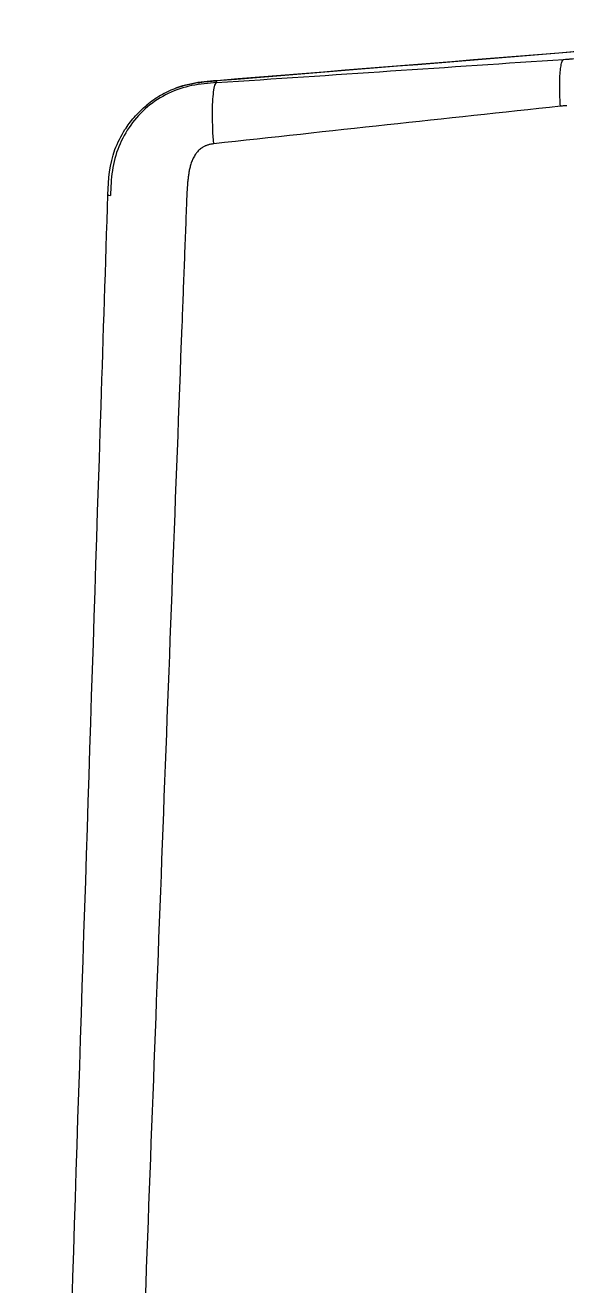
# Model space of a CAD drawing. Header units: inches. Extents: x 0.1 to 2.19, y 0.14 to 1.19.
# Drawn here: x 1.3546 to 1.4375, y 0.976 to 1.169 of the extents above; entities that cross this region are included whole.
import ezdxf

# ---------------------------------------------------------------- set-up
doc = ezdxf.new("R2010")
doc.units = ezdxf.units.IN
doc.header["$MEASUREMENT"] = 0

# ---------------------------------------------------------------- blocks, each defined once
blk = doc.blocks.new('bn30-3')
for centre, major_axis, ratio, start_param, end_param in [((1.17963, 3.12368), (-0.00102, 0.01266), 0.144383, 6.238575, 6.283187), ((1.17963, 3.12368), (-0.00102, 0.01266), 0.144383, 0.000001, 0.001143), ((1.31322, 7.27738), (-0.13467, -4.14513), 0.00001, 0.042531, 0.044177), ((1.17579, 3.11843), (-0.01377, 0.00048), 0.041235, 0.000114, 0.241324), ((1.17579, 3.11843), (-0.01377, 0.00048), 0.041235, 6.283156, 6.283299)]:
    blk.add_ellipse(centre, major_axis=major_axis, ratio=ratio, start_param=start_param, end_param=end_param)
for points, knots in [([(1.17863, 3.13635), (1.21149, 3.13901), (1.2444, 3.14167), (1.27939, 3.1445), (1.28146, 3.14466), (1.28353, 3.14483)], [0.002488, 0.002488, 0.002488, 0.002488, 10.000206, 10.000206, 10.628405, 10.628405, 10.628405, 10.628405]), ([(1.23181, 3.13961), (1.23199, 3.13962), (1.23216, 3.13963), (1.23234, 3.13964), (1.23253, 3.13965), (1.23271, 3.13967), (1.2329, 3.13968), (1.23326, 3.1397), (1.23362, 3.13973), (1.23398, 3.13975), (1.23437, 3.13978), (1.23476, 3.1398), (1.23515, 3.13983), (1.23548, 3.13985), (1.23581, 3.13987), (1.23614, 3.13989), (1.23685, 3.13994), (1.23757, 3.13999), (1.23827, 3.14003), (1.23864, 3.14006), (1.23901, 3.14008), (1.23937, 3.1401), (1.23969, 3.14012), (1.24, 3.14014), (1.24031, 3.14015), (1.24065, 3.14017), (1.24097, 3.14019), (1.24128, 3.1402), (1.24156, 3.14022), (1.24183, 3.14023), (1.24207, 3.14024), (1.24234, 3.14025), (1.24258, 3.14025), (1.24279, 3.14026), (1.24299, 3.14026), (1.24317, 3.14026), (1.2433, 3.14026), (1.2434, 3.14026), (1.24348, 3.14025), (1.24355, 3.14025), (1.24357, 3.14025), (1.24358, 3.14025), (1.24359, 3.14025), (1.24371, 3.14024), (1.24382, 3.14023), (1.24393, 3.14022), (1.24416, 3.14021), (1.24439, 3.1402), (1.24461, 3.14018)], [0, 0, 0, 0, 0.029979, 0.029979, 0.029979, 0.061805, 0.061805, 0.061805, 0.12361, 0.12361, 0.12361, 0.19048, 0.19048, 0.19048, 0.247157, 0.247157, 0.247157, 0.370303, 0.370303, 0.370303, 0.435388, 0.435388, 0.435388, 0.493112, 0.493112, 0.493112, 0.555388, 0.555388, 0.555388, 0.612444, 0.612444, 0.612444, 0.67358, 0.67358, 0.67358, 0.733946, 0.733946, 0.733946, 0.778239, 0.778239, 0.778239, 0.785887, 0.785887, 0.785887, 0.857265, 0.857265, 0.857265, 1, 1, 1, 1]), ([(1.2313, 3.13243), (1.2313, 3.13251), (1.23129, 3.13265), (1.23127, 3.13286), (1.23126, 3.1331), (1.23125, 3.13337), (1.23123, 3.13381), (1.23121, 3.13435), (1.23119, 3.13522), (1.23119, 3.13627), (1.23125, 3.13746), (1.23135, 3.13846), (1.2315, 3.13914), (1.23163, 3.13942), (1.2317, 3.13952), (1.23174, 3.13956), (1.23177, 3.13959), (1.2318, 3.1396), (1.23181, 3.13961)], [0, 0, 0, 0, 0.0214287, 0.0405997, 0.057507, 0.087387, 0.116893, 0.1784994, 0.2405469, 0.3702852, 0.5001407, 0.649751, 0.7954682, 0.9002603, 0.9256381, 0.9508285, 0.9714168, 0.9999999, 0.9999999, 0.9999999, 0.9999999]), ([(1.17867, 3.13604), (1.17744, 3.13595), (1.17615, 3.13584), (1.17488, 3.13558), (1.17365, 3.13533), (1.17243, 3.13494), (1.17127, 3.13438), (1.17013, 3.13383), (1.16906, 3.13314), (1.16809, 3.13232), (1.16713, 3.1315), (1.16627, 3.13057), (1.16553, 3.12955), (1.16479, 3.12852), (1.16417, 3.12741), (1.1637, 3.12624), (1.16322, 3.12505), (1.1629, 3.12381), (1.16271, 3.12257), (1.16251, 3.12129), (1.16246, 3.12001), (1.16242, 3.11877)], [0, 0, 0, 0, 0.148693, 0.148693, 0.148693, 0.291717, 0.291717, 0.291717, 0.431609, 0.431609, 0.431609, 0.570409, 0.570409, 0.570409, 0.710003, 0.710003, 0.710003, 0.852391, 0.852391, 0.852391, 1, 1, 1, 1]), ([(1.17868, 3.13634), (1.17741, 3.13624), (1.17612, 3.13613), (1.17487, 3.13588), (1.17361, 3.13562), (1.17238, 3.13522), (1.17123, 3.13467), (1.17045, 3.1343), (1.16971, 3.13387), (1.169, 3.13338)], [0, 0, 0, 0, 0.1428571, 0.1428571, 0.1428571, 0.2857143, 0.2857143, 0.2857143, 0.381314, 0.381314, 0.381314, 0.381314]), ([(1.17258, 3.13524), (1.17294, 3.13537), (1.1733, 3.13549), (1.17527, 3.13604), (1.17695, 3.13621), (1.1786, 3.13634)], [0.4027869, 0.4027869, 0.4027869, 0.4027869, 0.5165861, 0.5165861, 1.0160124, 1.0160124, 1.0160124, 1.0160124]), ([(1.17822, 3.12668), (1.17811, 3.12811), (1.17804, 3.12974), (1.17804, 3.1312), (1.17804, 3.13257), (1.1781, 3.13378), (1.17821, 3.13462), (1.17832, 3.13551), (1.1785, 3.13597), (1.17867, 3.13604)], [0, 0, 0, 0, 0.339654, 0.339654, 0.339654, 0.660333, 0.660333, 0.660333, 1, 1, 1, 1]), ([(1.16203, 3.11892), (1.1621, 3.12123), (1.16231, 3.12361), (1.1635, 3.12686), (1.16402, 3.12789), (1.16506, 3.1295), (1.16553, 3.13013), (1.16665, 3.13141), (1.16733, 3.13206), (1.16797, 3.13259)], [0, 0, 0, 0, 0.695538, 0.695538, 1.038643, 1.038643, 1.271641, 1.271641, 1.555813, 1.555813, 1.555813, 1.555813]), ([(1.169, 3.13338), (1.16866, 3.13314), (1.16832, 3.13288), (1.16799, 3.13261), (1.16798, 3.1326), (1.16798, 3.13259), (1.16797, 3.13259)], [0.38131398, 0.38131398, 0.38131398, 0.38131398, 0.42857143, 0.42857143, 0.42857143, 0.42975355, 0.42975355, 0.42975355, 0.42975355]), ([(1.23228, 3.13249), (1.23221, 3.13249), (1.23215, 3.13249), (1.23208, 3.13248), (1.23201, 3.13248), (1.23193, 3.13248), (1.23185, 3.13248), (1.23177, 3.13247), (1.23168, 3.13247), (1.23159, 3.13246), (1.2315, 3.13245), (1.2314, 3.13244), (1.2313, 3.13243)], [0.0000022, 0.0000022, 0.0000022, 0.0000022, 0.2006391, 0.2006391, 0.2006391, 0.4347763, 0.4347763, 0.4347763, 0.7015857, 0.7015857, 0.7015857, 1, 1, 1, 1]), ([(1.17822, 3.12668), (1.17814, 3.12667), (1.17806, 3.12666), (1.17798, 3.12664), (1.17791, 3.12663), (1.17783, 3.12662), (1.17776, 3.1266), (1.17768, 3.12659), (1.17761, 3.12657), (1.17754, 3.12655), (1.17747, 3.12654), (1.1774, 3.12652), (1.17733, 3.12649), (1.17726, 3.12647), (1.17719, 3.12645), (1.17713, 3.12643), (1.17706, 3.1264), (1.177, 3.12637), (1.17693, 3.12635), (1.17688, 3.12632), (1.17682, 3.12629), (1.17676, 3.12627), (1.17662, 3.12619), (1.17649, 3.12611), (1.17636, 3.12602), (1.17618, 3.1259), (1.17601, 3.12575), (1.17585, 3.12559), (1.17576, 3.1255), (1.17568, 3.1254), (1.1756, 3.1253), (1.17555, 3.12524), (1.17549, 3.12517), (1.17545, 3.12509), (1.17532, 3.1249), (1.1752, 3.1247), (1.1751, 3.1245), (1.17502, 3.12432), (1.17494, 3.12415), (1.17488, 3.12397), (1.17487, 3.12395), (1.17486, 3.12393), (1.17485, 3.12391), (1.17477, 3.12369), (1.1747, 3.12347), (1.17464, 3.12324), (1.17459, 3.12304), (1.17454, 3.12283), (1.17449, 3.12262), (1.17448, 3.12258), (1.17448, 3.12254), (1.17447, 3.1225), (1.17443, 3.12231), (1.1744, 3.12212), (1.17437, 3.12193), (1.17434, 3.12173), (1.17432, 3.12152), (1.17429, 3.12131), (1.17428, 3.1212), (1.17427, 3.12109), (1.17426, 3.12098), (1.17424, 3.12086), (1.17423, 3.12073), (1.17422, 3.1206), (1.17419, 3.12022), (1.17416, 3.11984), (1.17414, 3.11946), (1.17414, 3.11939), (1.17413, 3.11933), (1.17413, 3.11927), (1.17411, 3.11882), (1.17409, 3.11837), (1.17407, 3.11793)], [0, 0, 0, 0, 0.02223, 0.02223, 0.02223, 0.043841, 0.043841, 0.043841, 0.064881, 0.064881, 0.064881, 0.085401, 0.085401, 0.085401, 0.105458, 0.105458, 0.105458, 0.12511, 0.12511, 0.12511, 0.142935, 0.142935, 0.142935, 0.186958, 0.186958, 0.186958, 0.249873, 0.249873, 0.249873, 0.285532, 0.285532, 0.285532, 0.310053, 0.310053, 0.310053, 0.374629, 0.374629, 0.374629, 0.428333, 0.428333, 0.428333, 0.434608, 0.434608, 0.434608, 0.499836, 0.499836, 0.499836, 0.559702, 0.559702, 0.559702, 0.571265, 0.571265, 0.571265, 0.624829, 0.624829, 0.624829, 0.683117, 0.683117, 0.683117, 0.714165, 0.714165, 0.714165, 0.749898, 0.749898, 0.749898, 0.857073, 0.857073, 0.857073, 0.874936, 0.874936, 0.874936, 1, 1, 1, 1]), ([(1.14937, 2.72786), (1.15045, 2.76117), (1.15153, 2.79448), (1.1554, 2.91406), (1.15819, 3.00034), (1.16133, 3.09734), (1.16168, 3.10813), (1.16203, 3.11892)], [0.002015, 0.002015, 0.002015, 0.002015, 10.000178, 10.000178, 35.89691, 35.89691, 39.137116, 39.137116, 39.137116, 39.137116]), ([(1.17407, 3.11793), (1.17395, 3.11475), (1.17383, 3.11156), (1.17371, 3.10838), (1.17359, 3.10521), (1.17347, 3.10204), (1.17335, 3.09888), (1.1714, 3.04757), (1.16946, 2.99625), (1.16754, 2.94492), (1.16743, 2.94205), (1.16732, 2.93918), (1.16721, 2.93631), (1.16711, 2.93345), (1.167, 2.9306), (1.16689, 2.92775), (1.16667, 2.92175), (1.16644, 2.91575), (1.16622, 2.90975), (1.166, 2.9038), (1.16577, 2.89784), (1.16555, 2.89189), (1.16425, 2.85716), (1.16296, 2.82242), (1.16168, 2.78768), (1.16147, 2.78205), (1.16126, 2.77642), (1.16106, 2.7708), (1.16085, 2.76522), (1.16065, 2.75964), (1.16044, 2.75406), (1.16024, 2.74853), (1.16003, 2.74299), (1.15983, 2.73746)], [0, 0, 0, 0, 0.025121, 0.025121, 0.025121, 0.05011, 0.05011, 0.05011, 0.454869, 0.454869, 0.454869, 0.477498, 0.477498, 0.477498, 0.499996, 0.499996, 0.499996, 0.547292, 0.547292, 0.547292, 0.594219, 0.594219, 0.594219, 0.868053, 0.868053, 0.868053, 0.912404, 0.912404, 0.912404, 0.956386, 0.956386, 0.956386, 1, 1, 1, 1])]:
    blk.add_open_spline(points, degree=3, knots=knots)
for points in [[(1.28353, 3.14482), (1.24855, 3.14199), (1.2136, 3.13916), (1.17868, 3.13634)], [(1.17867, 3.13604), (1.19642, 3.13724), (1.21413, 3.13842), (1.23181, 3.13961)], [(1.2313, 3.13243), (1.21363, 3.13053), (1.19593, 3.12861), (1.17822, 3.12668)]]:
    blk.add_open_spline(points, degree=3)

msp = doc.modelspace()

# ---------------------------------------------------------------- block references
msp.add_blockref('bn30-3', (0.20524, -1.97586))

doc.saveas('drawing.dxf')
